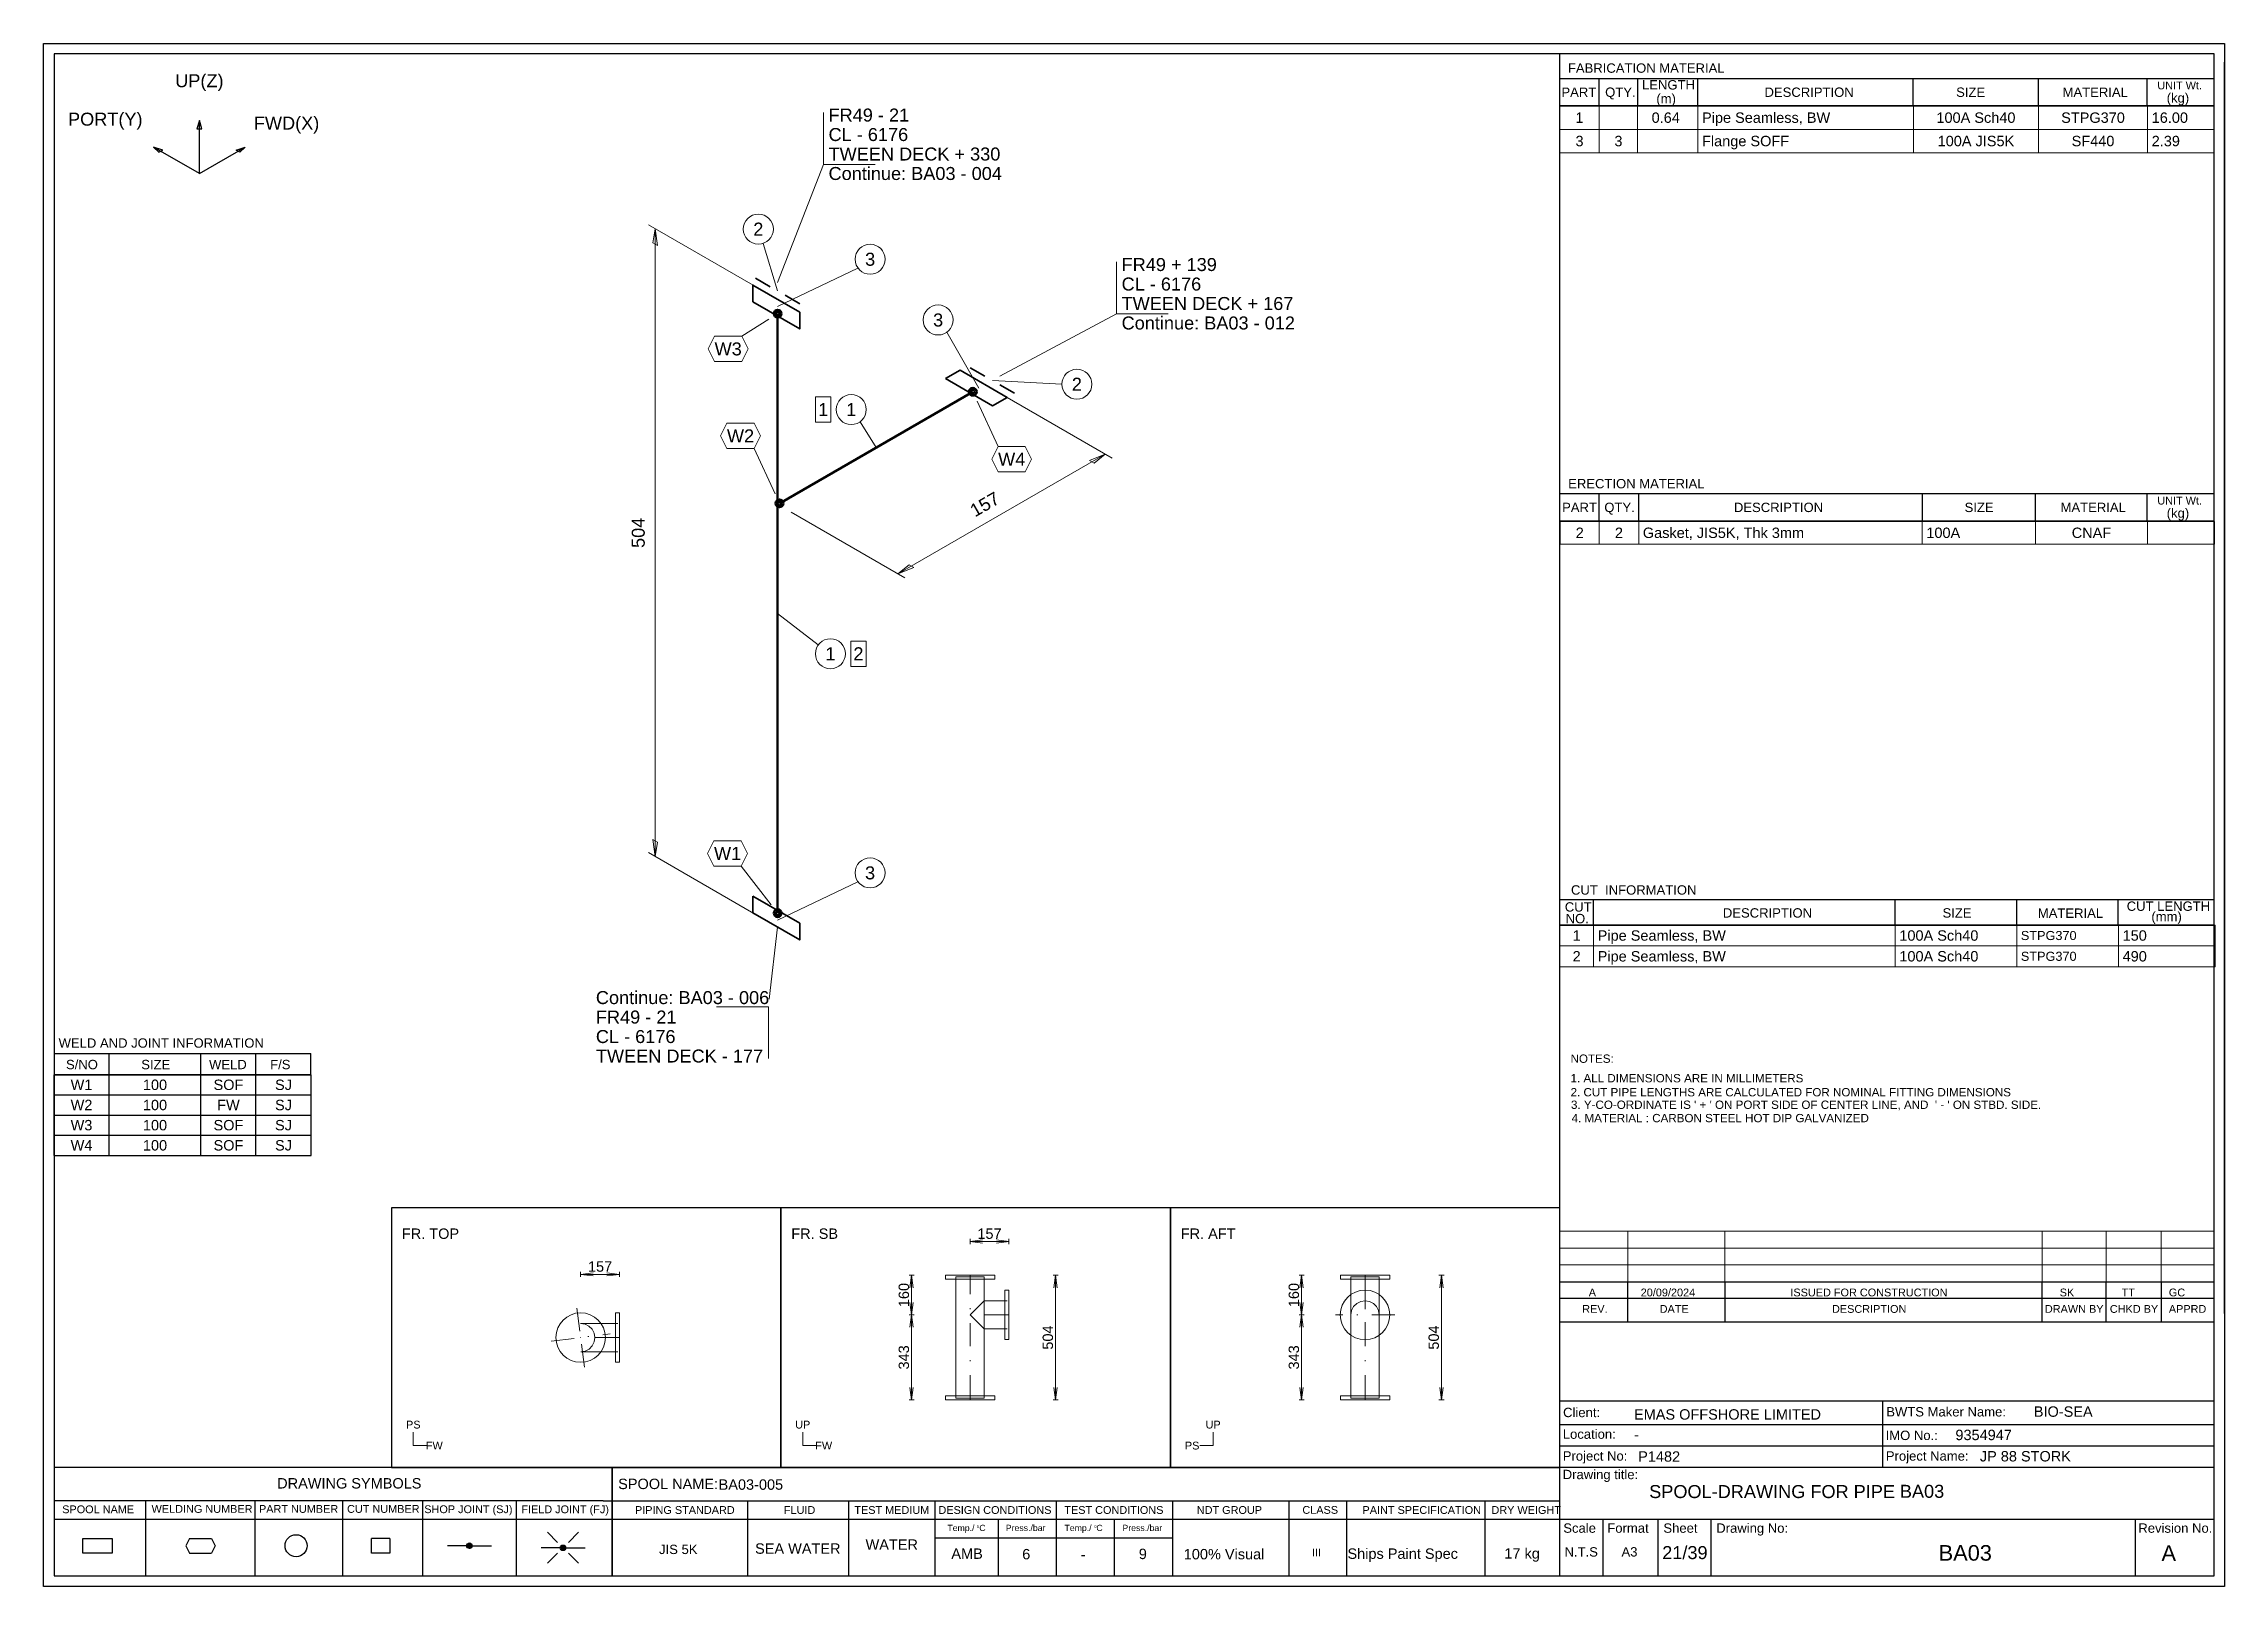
# Model space of a CAD drawing. Header units: millimetres. Extents: x 0 to 420, y 0 to 297.
import ezdxf
from ezdxf.enums import TextEntityAlignment as Align

# ---------------------------------------------------------------- set-up
doc = ezdxf.new("R2010")
doc.units = ezdxf.units.MM
doc.linetypes.add('DOTTED_DASHED5', pattern=[9.9999, 4.4444, -2.66664, 0.22222, -2.66664])
doc.linetypes.add('DOTTED_DASHED6', pattern=[10.0001, 4.444489, -2.666693, 0.222224, -2.666693])
for name, color, linetype in [('FramesFromTables', 40, 'Continuous'), ('I_Coordinates', 11, 'Continuous'), ('I_CutNumbers', 10, 'Continuous'), ('I_Dimensions', 4, 'Continuous'), ('I_OtherComponents', 2, 'Continuous'), ('I_PartNumbers', 9, 'Continuous'), ('I_Pipes', 1, 'Continuous'), ('I_Tags', 8, 'Continuous'), ('SymbolsOnDrawingSheet', 1, 'Continuous'), ('TextFromTables', 2, 'Continuous'), ('TextFromTextBoxes', 2, 'Continuous')]:
    doc.layers.add(name, color=color, linetype=linetype)
doc.styles.add('Cadmatic Default Text', font='arial.ttf')

# ---------------------------------------------------------------- blocks, each defined once
blk = doc.blocks.new('BA01726637004_BOM_4')
at = {"layer": 'FramesFromTables', "linetype": 'ByBlock', "lineweight": 18}
for p, q in [((292, 285), (418, 285)), ((292, 276), (292, 285)), ((292, 276), (292, 285)), ((299.6, 276), (299.6, 285)), ((299.6, 276), (299.6, 285)), ((307, 276), (307, 285)), ((307, 276), (307, 285)), ((318.6, 276), (318.6, 285)), ((318.6, 276), (318.6, 285)), ((360.1, 276), (360.1, 285)), ((360.1, 276), (360.1, 285)), ((384.2, 276), (384.2, 285)), ((384.2, 276), (384.2, 285)), ((405.2, 276), (405.2, 285)), ((405.2, 276), (405.2, 285)), ((418, 276), (418, 285)), ((292, 280.5), (418, 280.5)), ((292, 205), (418.1, 205)), ((292, 200.67), (292, 205)), ((292.1, 200.67), (292.1, 205)), ((299.6, 200.67), (299.6, 205)), ((299.6, 200.67), (299.6, 205)), ((307.2, 200.67), (307.2, 205)), ((307.2, 200.67), (307.2, 205)), ((361.8, 200.67), (361.8, 205)), ((361.8, 200.67), (361.8, 205)), ((383.6, 200.67), (383.6, 205)), ((383.6, 200.67), (383.6, 205)), ((405.2, 200.67), (405.2, 205)), ((405.2, 200.67), (405.2, 205)), ((418, 200.67), (418, 205)), ((292, 127.3), (418.2, 127.3)), ((292, 119.3), (292, 127.3)), ((292, 119.3), (292, 127.3)), ((298.5, 119.3), (298.5, 127.3)), ((298.5, 119.3), (298.5, 127.3)), ((356.6, 119.3), (356.6, 127.3)), ((356.6, 119.3), (356.6, 127.3)), ((380, 119.3), (380, 127.3)), ((380, 119.3), (380, 127.3)), ((399.6, 119.3), (399.6, 127.3)), ((399.6, 119.3), (399.6, 127.3)), ((418, 119.3), (418, 127.3)), ((292, 123.3), (418.2, 123.3)), ((292, 68.4), (418, 68.4)), ((292, 58.6), (292, 68.4)), ((292, 58.6), (292, 68.4)), ((305.1, 58.6), (305.1, 68.4)), ((305.1, 58.6), (305.1, 68.4)), ((323.8, 58.6), (323.8, 68.4)), ((323.8, 58.6), (323.8, 68.4)), ((384.9, 58.6), (384.9, 68.4)), ((384.9, 58.6), (384.9, 68.4)), ((397.2, 58.6), (397.2, 68.4)), ((397.2, 58.6), (397.2, 68.4)), ((407.8, 58.6), (407.8, 68.4)), ((407.8, 58.6), (407.8, 68.4)), ((418, 58.6), (418, 68.4)), ((292, 65.13), (418, 65.13)), ((292, 61.87), (418, 61.87))]:
    blk.add_line(p, q, dxfattribs=at)
at = {"layer": 'FramesFromTables', "linetype": 'ByBlock', "lineweight": -3}
for p, q in [((2, 98.5), (51.5, 98.5)), ((2, 82.96), (2, 98.5)), ((2, 82.96), (2, 98.5)), ((12.6, 82.96), (12.6, 98.5)), ((12.6, 82.96), (12.6, 98.5)), ((30.3, 82.96), (30.3, 98.5)), ((30.3, 82.96), (30.3, 98.5)), ((40.9, 82.96), (40.9, 98.5)), ((40.9, 82.96), (40.9, 98.5)), ((51.5, 82.96), (51.5, 98.5)), ((2, 94.62), (51.5, 94.62)), ((2, 90.73), (51.5, 90.73)), ((2, 86.85), (51.5, 86.85))]:
    blk.add_line(p, q, dxfattribs=at)
at = {"layer": 'FramesFromTables', "linetype": 'ByBlock', "lineweight": 18, "flags": 128}
for points in [[(292, 276), (418, 276), (418, 285)], [(292, 200.67), (418.1, 200.67), (418.1, 205)], [(292, 119.3), (418.2, 119.3), (418.2, 127.3)], [(292, 58.6), (418, 58.6), (418, 68.4)]]:
    blk.add_lwpolyline(points, dxfattribs=at)
at = {"layer": 'FramesFromTables', "linetype": 'ByBlock', "lineweight": -3, "flags": 128}
blk.add_lwpolyline([(2, 82.96), (51.5, 82.96), (51.5, 98.5)], dxfattribs=at)
at = {"layer": 'TextFromTables', "linetype": 'ByBlock', "lineweight": 13, "style": 'Cadmatic Default Text'}
for s, p in [('1', (295.8, 282.75)), ('3', (295.8, 278.25))]:
    blk.add_text(s, height=2, dxfattribs=at).set_placement(p, align=Align.MIDDLE_CENTER)
at = {"layer": 'TextFromTables', "linetype": 'ByBlock', "lineweight": 25, "style": 'Cadmatic Default Text'}
for s, p in [('0.64 ', (312.8, 282.75)), ('100A Sch40', (372.15, 282.75)), ('STPG370', (394.7, 282.75)), ('3', (303.3, 278.25)), ('100A JIS5K', (372.15, 278.25)), ('SF440', (394.7, 278.25)), ('2', (295.85, 202.83)), ('2', (303.4, 202.83)), ('CNAF', (394.4, 202.83)), ('1', (295.25, 125.3)), ('2', (295.25, 121.3)), ('W1', (7.3, 96.56)), ('100', (21.45, 96.56)), ('SOF', (35.6, 96.56)), ('SJ', (46.2, 96.56)), ('W2', (7.3, 92.67)), ('100', (21.45, 92.67)), ('FW', (35.6, 92.67)), ('SJ', (46.2, 92.67)), ('W3', (7.3, 88.79)), ('100', (21.45, 88.79)), ('SOF', (35.6, 88.79)), ('SJ', (46.2, 88.79)), ('W4', (7.3, 84.91)), ('100', (21.45, 84.91)), ('SOF', (35.6, 84.91)), ('SJ', (46.2, 84.91))]:
    blk.add_text(s, height=2, dxfattribs=at).set_placement(p, align=Align.MIDDLE_CENTER)
for s, height, p in [('Pipe Seamless, BW ', 2, (319.4, 282.75)), ('16.00', 2, (406, 282.75)), ('Flange SOFF ', 2, (319.4, 278.25)), ('2.39', 2, (406, 278.25)), ('Gasket, JIS5K, Thk 3mm ', 2, (308, 202.83)), ('100A', 2, (362.6, 202.83)), ('Pipe Seamless, BW', 2, (299.3, 125.3)), ('100A Sch40', 2, (357.4, 125.3)), ('STPG370', 1.75, (380.8, 125.3)), ('150', 2, (400.4, 125.3)), ('Pipe Seamless, BW', 2, (299.3, 121.3)), ('100A Sch40', 2, (357.4, 121.3)), ('STPG370', 1.75, (380.8, 121.3)), ('490', 2, (400.4, 121.3))]:
    blk.add_text(s, height=height, dxfattribs=at).set_placement(p, align=Align.MIDDLE_LEFT)
at = {"layer": 'TextFromTextBoxes', "linetype": 'ByBlock', "lineweight": -3, "style": 'Cadmatic Default Text'}
for s, p in [('EMAS OFFSHORE LIMITED', (306.3, 33.1)), ('BIO-SEA', (383.3, 33.65)), ('9354947', (368.2, 29.15)), ('-', (306.3, 29.2)), ('P1482', (307.1, 25)), ('JP 88 STORK', (372.9, 25.05)), ('BA03-005', (130, 19.6))]:
    blk.add_text(s, height=2, dxfattribs=at).set_placement(p, align=Align.MIDDLE_LEFT)
at = {"layer": 'TextFromTextBoxes', "linetype": 'ByBlock', "lineweight": 25, "style": 'Cadmatic Default Text'}
blk.add_text('BA03', height=2.5, dxfattribs=at).set_placement((357.5, 18.3), align=Align.MIDDLE_LEFT)
at = {"layer": 'TextFromTextBoxes', "linetype": 'ByBlock', "lineweight": -3, "style": 'Cadmatic Default Text'}
for s, height, p in [('WATER', 2, (163.35, 8.05)), ('SEA WATER', 2, (145.25, 7.28)), ('AMB', 2, (177.85, 6.3)), ('6', 2, (189.25, 6.2)), ('-', 2, (200.2, 6.15)), ('9', 2, (211.7, 6.25)), ('100% Visual', 2, (227.35, 6.2)), ('Ships Paint Spec', 2, (261.75, 6.3)), ('17 kg', 2, (284.75, 6.35)), ('21/39', 2.5, (316.1, 6.5))]:
    blk.add_text(s, height=height, dxfattribs=at).set_placement(p, align=Align.MIDDLE_CENTER)
at = {"layer": 'TextFromTextBoxes', "linetype": 'ByBlock', "lineweight": 25, "style": 'Cadmatic Default Text'}
blk.add_text('BA03', height=3, dxfattribs=at).set_placement((370.1, 6.45), align=Align.MIDDLE_CENTER)
blk = doc.blocks.new('SEDS_SPOOL_FORMAT_Gol_4')
at = {"layer": 'SymbolsOnDrawingSheet', "linetype": 'ByBlock', "lineweight": -3, "flags": 128}
for points in [[(0, 297), (420, 297), (420, 0), (0, 0), (0, 297)], [(418.01, 295.01), (2, 295.01)], [(2, 295.01), (2, 2)], [(292.02, 50.91), (292.02, 295.01)], [(418.01, 2), (418.01, 295.01)], [(292.02, 290.3), (418.01, 290.3)], [(299.59, 285.01), (299.59, 290.3)], [(307.02, 285.01), (307.02, 290.3)], [(318.61, 285.01), (318.61, 290.3)], [(360.08, 285.01), (360.08, 290.3)], [(384.18, 285.01), (384.18, 290.3)], [(405.15, 285.01), (405.15, 290.3)], [(405.15, 285.01), (405.15, 290.3)], [(420, 52.53), (420, 293.46)], [(420, 52.53), (420, 293.46)], [(292.02, 284.66), (292.02, 288.77)], [(292, 285), (418, 285)], [(292, 253.5), (292, 285)], [(292, 253.5), (292, 285)], [(292.02, 285.01), (418.01, 285.01)], [(418.01, 285.01), (292.02, 285.01)], [(418, 253.5), (418, 285)], [(292.02, 210.38), (418.01, 210.38)], [(299.57, 205.08), (299.57, 210.38)], [(307.21, 205.08), (307.21, 210.38)], [(361.83, 205.03), (361.83, 210.38)], [(383.61, 205.08), (383.61, 210.38)], [(405.15, 205.17), (405.15, 210.38)], [(292.02, 205.08), (292.02, 209.18)], [(292.02, 205.08), (418.01, 205.08)], [(292.02, 186.7), (292.02, 205.08)], [(292.02, 186.7), (292.02, 205.08)], [(418.01, 205.08), (292.02, 205.08)], [(418, 166), (418, 205)], [(292.02, 132.23), (418.01, 132.23)], [(292.02, 127.3), (292.02, 131.41)], [(298.48, 127.3), (298.48, 132.23)], [(356.6, 127.3), (356.6, 132.23)], [(380.01, 127.3), (380.01, 132.23)], [(399.56, 127.3), (399.56, 132.23)], [(292.02, 127.3), (418.01, 127.3)], [(418.01, 127.3), (292.02, 127.3)], [(418, 111.3), (418, 127.3)], [(2, 102.57), (51.49, 102.57)], [(12.6, 98.45), (12.6, 102.57)], [(30.28, 98.45), (30.28, 102.57)], [(40.88, 98.45), (40.88, 102.57)], [(51.49, 98.45), (51.49, 102.57)], [(2, 98.5), (51.5, 98.5)], [(2, 98.5), (51.5, 98.5)], [(51.49, 98.47), (2, 98.47)], [(2, 98.45), (51.49, 98.45)], [(418, 55.4), (418, 68.5)], [(292.02, 52.57), (292.02, 66.5)], [(292.02, 52.57), (292.02, 66.5)], [(292.02, 58.6), (418.01, 58.6)], [(292.02, 55.47), (418.01, 55.47)], [(305.1, 50.91), (305.1, 58.6)], [(323.84, 50.91), (323.84, 58.6)], [(384.91, 50.91), (384.91, 58.6)], [(397.21, 50.91), (397.21, 58.6)], [(407.86, 50.91), (407.86, 58.6)], [(292.02, 50.91), (418.01, 50.91)], [(292.02, 2), (292.02, 50.91)], [(292.02, 35.73), (418.01, 35.73)], [(354.24, 22.93), (354.24, 35.73)], [(292.02, 31.13), (418.01, 31.13)], [(292.02, 27.03), (418.01, 27.03)], [(2, 22.93), (107.74, 22.93)], [(107.74, 22.93), (292.02, 22.93)], [(109.52, 22.93), (109.52, 2)], [(109.52, 2), (109.52, 22.93)], [(292.02, 22.93), (418.01, 22.93)], [(107.74, 16.45), (2, 16.45)], [(2, 12.91), (292.02, 12.91)], [(19.62, 16.45), (19.62, 2)], [(40.69, 16.45), (40.69, 2)], [(57.56, 16.45), (57.56, 2)], [(72.95, 16.45), (72.95, 2)], [(91.02, 16.45), (91.02, 2)], [(107.74, 16.45), (292.02, 16.45)], [(135.58, 16.45), (135.58, 2)], [(155.03, 16.45), (155.03, 2)], [(171.67, 16.45), (171.67, 2)], [(183.82, 12.91), (183.82, 2)], [(195.02, 16.45), (195.02, 2)], [(206.21, 12.91), (206.21, 2)], [(217.4, 16.45), (217.4, 2)], [(239.85, 16.45), (239.85, 2)], [(250.91, 16.34), (250.91, 2)], [(277.59, 16.45), (277.59, 2)], [(292.02, 12.91), (418.01, 12.91)], [(300.39, 2), (300.39, 12.91)], [(310.96, 2), (310.96, 12.91)], [(321.13, 2), (321.13, 12.91)], [(402.9, 2), (402.9, 12.91)], [(13.2, 6.41), (7.55, 6.41), (7.55, 9.23), (13.2, 9.23)], [(13.2, 9.23), (13.2, 6.41)], [(28.12, 9.23), (27.42, 7.82)], [(28.12, 9.23), (32.36, 9.23)], [(32.36, 9.23), (33.07, 7.82)], [(66.68, 9.23), (66.68, 6.41), (63.15, 6.41), (63.15, 9.23)], [(66.68, 9.23), (63.15, 9.23)], [(99, 8.47), (97.06, 10.41)], [(101.09, 8.47), (103.03, 10.41)], [(171.67, 9.37), (217.4, 9.37)], [(171.67, 9.37), (217.4, 9.37)], [(27.42, 7.82), (28.12, 6.41)], [(28.12, 6.41), (32.36, 6.41)], [(33.07, 7.82), (32.36, 6.41)], [(81.48, 7.82), (77.79, 7.82)], [(81.49, 7.78), (82.04, 8.32)], [(81.51, 7.9), (81.93, 8.32)], [(81.52, 7.7), (82.14, 8.32)], [(81.55, 7.62), (82.22, 8.29)], [(81.56, 8.06), (81.76, 8.26)], [(81.57, 7.54), (82.28, 8.25)], [(81.62, 7.48), (82.34, 8.2)], [(81.68, 7.44), (82.4, 8.16)], [(81.74, 7.39), (82.45, 8.1)], [(81.8, 7.35), (82.48, 8.02)], [(81.88, 7.32), (82.5, 7.94)], [(81.98, 7.32), (82.53, 7.86)], [(82.09, 7.32), (82.52, 7.75)], [(82.24, 7.36), (82.47, 7.59)], [(82.54, 7.82), (86.24, 7.82)], [(99.51, 7.42), (95.82, 7.42)], [(99, 6.38), (97.06, 4.44)], [(99.53, 7.47), (99.99, 7.93)], [(99.53, 7.37), (100.1, 7.93)], [(99.56, 7.29), (100.2, 7.93)], [(99.58, 7.62), (99.88, 7.93)], [(99.58, 7.21), (100.27, 7.89)], [(99.61, 7.13), (100.33, 7.84)], [(99.67, 7.08), (100.39, 7.8)], [(99.73, 7.03), (100.45, 7.75)], [(99.79, 6.99), (100.49, 7.69)], [(99.85, 6.94), (100.52, 7.61)], [(99.94, 6.92), (100.54, 7.53)], [(100.04, 6.92), (100.57, 7.45)], [(100.15, 6.92), (100.54, 7.31)], [(100.38, 7.04), (100.49, 7.15)], [(100.57, 7.42), (104.27, 7.42)], [(101.09, 6.38), (103.03, 4.44)], [(2, 2), (418.01, 2)]]:
    blk.add_lwpolyline(points, dxfattribs=at)
at = {"layer": 'SymbolsOnDrawingSheet', "linetype": 'ByBlock', "lineweight": -3}
for centre, radius in [((48.63, 7.82), 2.12), ((82.01, 7.82), 0.53), ((100.04, 7.42), 0.53)]:
    blk.add_circle(centre, radius, dxfattribs=at)
at = {"layer": 'SymbolsOnDrawingSheet', "linetype": 'ByBlock', "lineweight": -3, "style": 'Cadmatic Default Text'}
for s, height, p in [('FABRICATION MATERIAL', 1.8, (293.57, 293.19)), ('LENGTH', 1.8, (307.84, 289.97)), ('PART', 1.8, (292.32, 288.55)), ('QTY.', 1.8, (300.74, 288.55)), ('DESCRIPTION', 1.8, (331.43, 288.55)), ('SIZE', 1.8, (368.34, 288.55)), ('MATERIAL', 1.8, (388.84, 288.55)), ('UNIT Wt.', 1.5, (407.08, 289.7)), (' (kg)', 1.8, (408.19, 287.46)), ('ERECTION MATERIAL', 1.8, (293.62, 213.19)), ('PART', 1.8, (292.45, 208.62)), ('QTY.', 1.8, (300.58, 208.62)), ('DESCRIPTION', 1.8, (325.54, 208.62)), ('SIZE', 1.8, (369.97, 208.62)), ('MATERIAL', 1.8, (388.45, 208.62)), ('UNIT Wt.', 1.5, (407.08, 209.77)), (' (kg)', 1.8, (408.19, 207.53)), ('CUT  INFORMATION', 1.8, (294.16, 134.97)), ('CUT ', 1.8, (292.97, 131.7)), ('DESCRIPTION', 1.8, (323.41, 130.55)), ('SIZE', 1.8, (365.72, 130.55)), ('MATERIAL', 1.8, (384.07, 130.5)), ('CUT LENGTH', 1.8, (401.19, 131.85)), ('NO.', 1.8, (293.13, 129.46)), ('(mm)', 1.8, (405.94, 129.85)), ('WELD AND JOINT INFORMATION', 1.8, (2.89, 105.5)), ('S/NO', 1.8, (4.31, 101.36)), ('SIZE', 1.8, (18.81, 101.36)), ('WELD', 1.8, (31.86, 101.36)), ('F/S', 1.8, (43.63, 101.36)), ('SPOOL-DRAWING FOR PIPE', 2.5, (309.22, 19.5))]:
    blk.add_text(s, height=height, dxfattribs=at).set_placement(p, align=Align.TOP_LEFT)
for s, height, p in [('(m)', 1.8, (310.6, 285.51)), ('Client:', 1.8, (292.64, 32.58)), ('BWTS Maker Name:', 1.8, (354.88, 32.71)), ('Location:', 1.8, (292.58, 28.41)), ('IMO No.:', 1.8, (354.76, 28.17)), ('Project No:', 1.8, (292.58, 24.2)), ('Project Name:', 1.8, (354.8, 24.2)), ('Drawing title:', 1.8, (292.57, 20.64)), ('DRAWING SYMBOLS', 2, (44.98, 18.84)), ('Temp./  C   ', 1.2, (174.06, 10.65)), ('0', 0.53, (179.71, 11.25)), ('Press./bar', 1.2, (185.31, 10.65)), ('Temp./  C   ', 1.2, (196.61, 10.65)), ('0', 0.53, (202.37, 11.25)), ('Press./bar', 1.2, (207.78, 10.65)), ('Scale', 1.8, (292.68, 10.32)), ('Format', 1.8, (301.16, 10.32)), ('Sheet', 1.8, (311.96, 10.32)), ('Drawing No:', 1.8, (322.14, 10.32)), ('Revision No.', 1.8, (403.43, 10.32)), ('N.T.S', 1.8, (292.92, 5.74)), ('A3', 1.8, (303.89, 5.74))]:
    blk.add_text(s, height=height, dxfattribs=at).set_placement(p)
for s, height, p in [('NOTES:', 1.6, (294.08, 101.59)), ('1. ALL DIMENSIONS ARE IN MILLIMETERS', 1.6, (294.08, 97.83)), ('2. CUT PIPE LENGTHS ARE CALCULATED FOR NOMINAL FITTING DIMENSIONS', 1.6, (294.08, 95.13)), ("3. Y-CO-ORDINATE IS ' + ' ON PORT SIDE OF CENTER LINE, AND  ' - ' ON STBD. SIDE.", 1.6, (294.16, 92.72)), ('4. MATERIAL : CARBON STEEL HOT DIP GALVANIZED', 1.6, (294.28, 90.15)), ('A', 1.5, (297.58, 56.58)), ('20/09/2024', 1.5, (307.59, 56.58)), ('ISSUED FOR CONSTRUCTION', 1.5, (336.41, 56.58)), ('SK', 1.5, (388.28, 56.58)), ('TT', 1.5, (400.21, 56.58)), ('GC', 1.5, (409.3, 56.58)), ('REV.', 1.5, (296.32, 53.41)), ('DATE', 1.5, (311.24, 53.41)), ('DESCRIPTION', 1.5, (344.43, 53.41)), ('DRAWN BY', 1.5, (385.43, 53.41)), ('CHKD BY', 1.5, (397.94, 53.41)), ('APPRD', 1.5, (409.3, 53.41)), ('SPOOL NAME:', 2, (110.65, 19.73)), ('SPOOL NAME', 1.5, (3.58, 14.83)), ('WELDING NUMBER', 1.5, (20.79, 14.91)), ('PART NUMBER', 1.5, (41.48, 14.91)), ('CUT NUMBER', 1.5, (58.44, 14.91)), ('SHOP JOINT (SJ)', 1.5, (73.31, 14.85)), ('FIELD JOINT (FJ)', 1.5, (92, 14.83)), ('PIPING STANDARD', 1.5, (113.89, 14.7)), ('FLUID', 1.5, (142.57, 14.7)), ('TEST MEDIUM', 1.5, (156.14, 14.7)), ('DESIGN CONDITIONS', 1.5, (172.34, 14.7)), ('TEST CONDITIONS', 1.5, (196.58, 14.7)), ('NDT GROUP', 1.5, (222.09, 14.7)), ('CLASS', 1.5, (242.43, 14.72)), ('PAINT SPECIFICATION', 1.5, (254.01, 14.7)), ('DRY WEIGHT', 1.5, (278.84, 14.7)), ('JIS 5K', 1.8, (118.53, 7.12)), ('III', 1.5, (244.26, 6.51)), ('A', 3, (407.89, 6.4))]:
    blk.add_text(s, height=height, dxfattribs=at).set_placement(p, align=Align.MIDDLE_LEFT)
blk = doc.blocks.new('BA01726637004_PRT_30_3')
at = {"layer": 'I_OtherComponents', "linetype": 'ByBlock', "lineweight": 35}
for p, q in [((87.96, 226.9), (85.13, 228.53)), ((93.61, 223.63), (90.79, 225.26))]:
    blk.add_line(p, q, dxfattribs=at)
blk = doc.blocks.new('BA01726637004_PRT_31_3')
at = {"layer": 'I_OtherComponents', "linetype": 'ByBlock', "lineweight": 35, "flags": 128}
blk.add_lwpolyline([(84.56, 224.01), (84.56, 227.22), (93.61, 222), (93.61, 218.78), (84.56, 224.01)], dxfattribs=at)
at = {"layer": 'I_OtherComponents', "linetype": 'ByBlock', "lineweight": 50}
for radius in [0.75, 0.375]:
    blk.add_circle((89.37, 221.72), radius, dxfattribs=at)
blk = doc.blocks.new('BA01726637004_PRT_32_3')
at = {"layer": 'I_Pipes', "linetype": 'ByBlock', "lineweight": 50}
blk.add_line((89.37, 221.72), (89.37, 106.31), dxfattribs=at)
blk = doc.blocks.new('BA01726637004_PRT_36_3')
at = {"layer": 'I_OtherComponents', "linetype": 'ByBlock', "lineweight": 35, "flags": 128}
blk.add_lwpolyline([(84.56, 109.58), (84.56, 106.36), (93.61, 101.14), (93.61, 104.35), (84.56, 109.58)], dxfattribs=at)
at = {"layer": 'I_OtherComponents', "linetype": 'ByBlock', "lineweight": 50}
for radius in [0.75, 0.375]:
    blk.add_circle((89.37, 106.31), radius, dxfattribs=at)
blk = doc.blocks.new('BA01726637004_PRT_99_3')
at = {"layer": 'I_OtherComponents', "linetype": 'ByBlock', "lineweight": 35}
for p, q in [((129.3, 209.67), (126.47, 211.31)), ((134.96, 206.41), (132.13, 208.04))]:
    blk.add_line(p, q, dxfattribs=at)
blk = doc.blocks.new('BA01726637004_PRT_100_3')
at = {"layer": 'I_OtherComponents', "linetype": 'ByBlock', "lineweight": 35, "flags": 128}
blk.add_lwpolyline([(121.71, 209.21), (124.49, 210.82), (133.55, 205.59), (130.76, 203.98), (121.71, 209.21)], dxfattribs=at)
at = {"layer": 'I_OtherComponents', "linetype": 'ByBlock', "lineweight": 50}
for radius in [0.75, 0.375]:
    blk.add_circle((126.95, 206.68), radius, dxfattribs=at)
blk = doc.blocks.new('BA01726637004_PRT_101_3')
at = {"layer": 'I_Pipes', "linetype": 'ByBlock', "lineweight": 50}
blk.add_line((126.95, 206.68), (89.72, 185.19), dxfattribs=at)
blk = doc.blocks.new('BA01726637004_DIM_0_3')
at = {"layer": 'I_Dimensions', "linetype": 'ByBlock', "lineweight": 0}
for p, q in [((64.47, 238.82), (86.77, 225.95)), ((65.77, 117.21), (65.77, 238.07)), ((86.77, 105.09), (64.47, 117.96))]:
    blk.add_line(p, q, dxfattribs=at)
at = {"layer": 'I_Dimensions', "linetype": 'ByBlock', "lineweight": 0, "flags": 128}
for points in [[(65.77, 238.07), (66.21, 234.82), (65.34, 235.32), (65.77, 238.07)], [(65.77, 117.21), (66.2, 119.96), (65.34, 120.46), (65.77, 117.21)]]:
    blk.add_lwpolyline(points, dxfattribs=at)
at = {"layer": 'I_Dimensions', "linetype": 'ByBlock', "lineweight": 0, "style": 'Cadmatic Default Text'}
blk.add_text('504', height=2.5, rotation=90, dxfattribs=at).set_placement((62.52, 179.52), align=Align.MIDDLE_CENTER)
blk = doc.blocks.new('BA01726637004_DIM_1_3')
at = {"layer": 'I_Dimensions', "linetype": 'ByBlock', "lineweight": 0}
for p, q in [((153.77, 193.92), (131.9, 206.54)), ((112.54, 171.61), (152.47, 194.67)), ((91.97, 183.49), (113.84, 170.86))]:
    blk.add_line(p, q, dxfattribs=at)
at = {"layer": 'I_Dimensions', "linetype": 'ByBlock', "lineweight": 0, "flags": 128}
for points in [[(152.47, 194.67), (150.3, 192.92), (149.44, 193.42), (152.47, 194.67)], [(112.54, 171.61), (115.57, 172.86), (114.7, 173.36), (112.54, 171.61)]]:
    blk.add_lwpolyline(points, dxfattribs=at)
at = {"layer": 'I_Dimensions', "linetype": 'ByBlock', "lineweight": 0, "style": 'Cadmatic Default Text'}
blk.add_text('157', height=2.5, rotation=30, dxfattribs=at).set_placement((129.26, 185.01), align=Align.MIDDLE_CENTER)
blk = doc.blocks.new('BA01726637004_CRD_0_3')
at = {"layer": 'I_Coordinates', "linetype": 'ByBlock', "lineweight": 0}
blk.add_line((87.75, 89.76), (89.37, 103.59), dxfattribs=at)
at = {"layer": 'I_Coordinates', "linetype": 'ByBlock', "lineweight": 0, "flags": 128}
blk.add_lwpolyline([(87.58, 78.3), (87.58, 88.3), (77.58, 88.3)], dxfattribs=at)
at = {"layer": 'I_Coordinates', "linetype": 'ByBlock', "lineweight": 0, "style": 'Cadmatic Default Text'}
for s, p in [('Continue: BA03 - 006', (54.36, 91.3)), ('FR49 - 21', (54.36, 87.55)), ('TWEEN DECK - 177', (54.36, 80.05)), ('CL - 6176', (54.36, 83.8))]:
    blk.add_text(s, height=2.5, dxfattribs=at).set_placement(p, align=Align.TOP_LEFT)
blk = doc.blocks.new('BA01726637004_CRD_1_3')
at = {"layer": 'I_Coordinates', "linetype": 'ByBlock', "lineweight": 0}
blk.add_line((154.61, 221.67), (132.13, 209.67), dxfattribs=at)
at = {"layer": 'I_Coordinates', "linetype": 'ByBlock', "lineweight": 0, "flags": 128}
blk.add_lwpolyline([(154.61, 231.67), (154.61, 221.67), (164.61, 221.67)], dxfattribs=at)
at = {"layer": 'I_Coordinates', "linetype": 'ByBlock', "lineweight": 0, "style": 'Cadmatic Default Text'}
for s, p in [('FR49 + 139', (155.61, 229.92)), ('CL - 6176', (155.61, 226.17)), ('TWEEN DECK + 167', (155.61, 222.42)), ('Continue: BA03 - 012', (155.61, 218.67))]:
    blk.add_text(s, height=2.5, dxfattribs=at).set_placement(p)
blk = doc.blocks.new('BA01726637004_CRD_2_3')
at = {"layer": 'I_Coordinates', "linetype": 'ByBlock', "lineweight": 0}
blk.add_line((98.17, 250.45), (89.37, 227.71), dxfattribs=at)
at = {"layer": 'I_Coordinates', "linetype": 'ByBlock', "lineweight": 0, "flags": 128}
blk.add_lwpolyline([(98.17, 260.45), (98.17, 250.45), (108.17, 250.45)], dxfattribs=at)
at = {"layer": 'I_Coordinates', "linetype": 'ByBlock', "lineweight": 0, "style": 'Cadmatic Default Text'}
for s, p in [('FR49 - 21', (99.17, 258.7)), ('CL - 6176', (99.17, 254.95)), ('TWEEN DECK + 330', (99.17, 251.2)), ('Continue: BA03 - 004', (99.17, 247.45))]:
    blk.add_text(s, height=2.5, dxfattribs=at).set_placement(p)
blk = doc.blocks.new('BA01726637004_PTN_0_3')
at = {"layer": 'I_PartNumbers', "linetype": 'ByBlock', "lineweight": 0}
blk.add_line((104.84, 230.49), (89.37, 223.08), dxfattribs=at)
blk.add_circle((107.18, 232.19), 2.89, dxfattribs=at)
at = {"layer": 'I_PartNumbers', "linetype": 'ByBlock', "lineweight": 0, "style": 'Cadmatic Default Text'}
blk.add_text('3', height=2.5, dxfattribs=at).set_placement((107.18, 232.19), align=Align.MIDDLE_CENTER)
blk = doc.blocks.new('BA01726637004_PTN_1_3')
at = {"layer": 'I_PartNumbers', "linetype": 'ByBlock', "lineweight": 0}
blk.add_line((104.83, 112.36), (89.37, 104.95), dxfattribs=at)
blk.add_circle((107.17, 114.06), 2.89, dxfattribs=at)
at = {"layer": 'I_PartNumbers', "linetype": 'ByBlock', "lineweight": 0, "style": 'Cadmatic Default Text'}
blk.add_text('3', height=2.5, dxfattribs=at).set_placement((107.17, 114.06), align=Align.MIDDLE_CENTER)
blk = doc.blocks.new('BA01726637004_PTN_2_3')
at = {"layer": 'I_PartNumbers', "linetype": 'ByBlock', "lineweight": 0}
blk.add_line((86.55, 235.24), (89.37, 226.08), dxfattribs=at)
blk.add_circle((85.65, 237.99), 2.89, dxfattribs=at)
at = {"layer": 'I_PartNumbers', "linetype": 'ByBlock', "lineweight": 0, "style": 'Cadmatic Default Text'}
blk.add_text('2', height=2.5, dxfattribs=at).set_placement((85.65, 237.99), align=Align.MIDDLE_CENTER)
blk = doc.blocks.new('BA01726637004_PTN_3_3')
at = {"layer": 'I_PartNumbers', "linetype": 'ByBlock', "lineweight": 0}
blk.add_line((105.25, 200.91), (108.33, 195.93), dxfattribs=at)
blk.add_circle((103.55, 203.25), 2.89, dxfattribs=at)
at = {"layer": 'I_PartNumbers', "linetype": 'ByBlock', "lineweight": 0, "style": 'Cadmatic Default Text'}
blk.add_text('1', height=2.5, dxfattribs=at).set_placement((103.55, 203.25), align=Align.MIDDLE_CENTER)
blk = doc.blocks.new('BA01726637004_PTN_4_3')
at = {"layer": 'I_PartNumbers', "linetype": 'ByBlock', "lineweight": 0}
blk.add_line((121.98, 218.16), (128.12, 207.36), dxfattribs=at)
blk.add_circle((120.28, 220.5), 2.89, dxfattribs=at)
at = {"layer": 'I_PartNumbers', "linetype": 'ByBlock', "lineweight": 0, "style": 'Cadmatic Default Text'}
blk.add_text('3', height=2.5, dxfattribs=at).set_placement((120.28, 220.5), align=Align.MIDDLE_CENTER)
blk = doc.blocks.new('BA01726637004_PTN_5_3')
at = {"layer": 'I_PartNumbers', "linetype": 'ByBlock', "lineweight": 0}
blk.add_line((144.1, 208.14), (130.72, 208.86), dxfattribs=at)
blk.add_circle((147, 208.14), 2.89, dxfattribs=at)
at = {"layer": 'I_PartNumbers', "linetype": 'ByBlock', "lineweight": 0, "style": 'Cadmatic Default Text'}
blk.add_text('2', height=2.5, dxfattribs=at).set_placement((147, 208.14), align=Align.MIDDLE_CENTER)
blk = doc.blocks.new('BA01726637004_PTN_6_3')
at = {"layer": 'I_PartNumbers', "linetype": 'ByBlock', "lineweight": 0}
blk.add_line((97.18, 157.94), (89.37, 164.02), dxfattribs=at)
blk.add_circle((99.53, 156.24), 2.89, dxfattribs=at)
at = {"layer": 'I_PartNumbers', "linetype": 'ByBlock', "lineweight": 0, "style": 'Cadmatic Default Text'}
blk.add_text('1', height=2.5, dxfattribs=at).set_placement((99.53, 156.24), align=Align.MIDDLE_CENTER)
blk = doc.blocks.new('BA01726637004_CUT_7_3')
at = {"layer": 'I_CutNumbers', "linetype": 'ByBlock', "lineweight": 0, "flags": 128}
blk.add_lwpolyline([(99.62, 200.81), (99.62, 205.7), (96.68, 205.7), (96.68, 200.81), (99.62, 200.81)], dxfattribs=at)
at = {"layer": 'I_CutNumbers', "linetype": 'ByBlock', "lineweight": 0, "style": 'Cadmatic Default Text'}
blk.add_text('1', height=2.5, dxfattribs=at).set_placement((98.15, 203.25), align=Align.MIDDLE_CENTER)
blk = doc.blocks.new('BA01726637004_CUT_8_3')
at = {"layer": 'I_CutNumbers', "linetype": 'ByBlock', "lineweight": 0, "flags": 128}
blk.add_lwpolyline([(106.4, 153.79), (106.4, 158.69), (103.46, 158.69), (103.46, 153.79), (106.4, 153.79)], dxfattribs=at)
at = {"layer": 'I_CutNumbers', "linetype": 'ByBlock', "lineweight": 0, "style": 'Cadmatic Default Text'}
blk.add_text('2', height=2.5, dxfattribs=at).set_placement((104.93, 156.24), align=Align.MIDDLE_CENTER)
blk = doc.blocks.new('Pi_Weld_0')
at = {"layer": 'I_Tags', "linetype": 'ByBlock', "lineweight": 0, "flags": 128}
for points in [[(-2.62, 2.45), (-3.84, 0)], [(-3.84, 0), (-2.62, -2.45)], [(2.62, 2.45), (-2.62, 2.45)], [(3.84, 0), (2.62, 2.45)], [(2.62, -2.45), (3.84, 0)], [(-2.62, -2.45), (2.62, -2.45)], [(2.62, -2.45), (8.42, -9.91)]]:
    blk.add_lwpolyline(points, dxfattribs=at)
at = {"layer": 'I_Tags', "linetype": 'ByBlock', "lineweight": 0, "style": 'Cadmatic Default Text'}
blk.add_text('W1', height=2.5, dxfattribs=at).set_placement((0, 0), align=Align.MIDDLE_CENTER)
blk = doc.blocks.new('Pi_Weld_1')
at = {"layer": 'I_Tags', "linetype": 'ByBlock', "lineweight": 0, "flags": 128}
for points in [[(-2.62, 2.45), (-3.84, 0)], [(-3.84, 0), (-2.62, -2.45)], [(2.62, 2.45), (-2.62, 2.45)], [(3.84, 0), (2.62, 2.45)], [(2.62, -2.45), (3.84, 0)], [(-2.62, -2.45), (2.62, -2.45)], [(2.62, -2.45), (6.66, -11.18)]]:
    blk.add_lwpolyline(points, dxfattribs=at)
at = {"layer": 'I_Tags', "linetype": 'ByBlock', "lineweight": 0, "style": 'Cadmatic Default Text'}
blk.add_text('W2', height=2.5, dxfattribs=at).set_placement((0, 0), align=Align.MIDDLE_CENTER)
blk = doc.blocks.new('Pi_Weld_2')
at = {"layer": 'I_Tags', "linetype": 'ByBlock', "lineweight": 0, "flags": 128}
for points in [[(-2.62, 2.45), (-6.66, 11.18)], [(-2.62, 2.45), (-3.84, 0)], [(-3.84, 0), (-2.62, -2.45)], [(2.62, 2.45), (-2.62, 2.45)], [(3.84, 0), (2.62, 2.45)], [(2.62, -2.45), (3.84, 0)], [(-2.62, -2.45), (2.62, -2.45)]]:
    blk.add_lwpolyline(points, dxfattribs=at)
at = {"layer": 'I_Tags', "linetype": 'ByBlock', "lineweight": 0, "style": 'Cadmatic Default Text'}
blk.add_text('W4', height=2.5, dxfattribs=at).set_placement((0, 0), align=Align.MIDDLE_CENTER)
blk = doc.blocks.new('Pi_Weld_3')
at = {"layer": 'I_Tags', "linetype": 'ByBlock', "lineweight": 0, "flags": 128}
for points in [[(2.62, 2.45), (7.84, 5.73)], [(-2.62, 2.45), (-3.84, 0)], [(-3.84, 0), (-2.62, -2.45)], [(2.62, 2.45), (-2.62, 2.45)], [(3.84, 0), (2.62, 2.45)], [(2.62, -2.45), (3.84, 0)], [(-2.62, -2.45), (2.62, -2.45)]]:
    blk.add_lwpolyline(points, dxfattribs=at)
at = {"layer": 'I_Tags', "linetype": 'ByBlock', "lineweight": 0, "style": 'Cadmatic Default Text'}
blk.add_text('W3', height=2.5, dxfattribs=at).set_placement((0, 0), align=Align.MIDDLE_CENTER)

msp = doc.modelspace()

# ---------------------------------------------------------------- linework, layer by layer
at = {"linetype": 'ByBlock', "lineweight": 13, "flags": 128}
for points in [[(178.43, 65.9), (178.43, 66.9)], [(178.43, 66.4), (180.83, 66.08), (178.43, 66.4), (180.83, 66.71), (178.43, 66.4)], [(178.43, 66.4), (185.9, 66.4)], [(185.9, 66.4), (183.5, 66.71), (185.9, 66.4), (183.5, 66.08), (185.9, 66.4)], [(185.9, 65.9), (185.9, 66.9)], [(103.43, 59.57), (103.43, 60.57)], [(103.43, 60.07), (105.83, 59.76), (103.43, 60.07), (105.83, 60.39), (103.43, 60.07)], [(103.43, 60.07), (110.9, 60.07)], [(110.9, 60.07), (108.5, 60.39), (110.9, 60.07), (108.5, 59.76), (110.9, 60.07)], [(110.9, 59.57), (110.9, 60.57)], [(167.67, 59.9), (166.67, 59.9)], [(167.17, 59.9), (166.85, 57.5), (167.17, 59.9), (167.48, 57.5), (167.17, 59.9)], [(167.17, 52.27), (167.17, 59.9)], [(194.4, 59.9), (195.4, 59.9)], [(194.9, 59.9), (194.59, 57.5), (194.9, 59.9), (195.22, 57.5), (194.9, 59.9)], [(194.9, 35.9), (194.9, 59.9)], [(242.78, 59.9), (241.78, 59.9)], [(242.28, 59.9), (241.97, 57.5), (242.28, 59.9), (242.6, 57.5), (242.28, 59.9)], [(242.28, 52.27), (242.28, 59.9)], [(268.72, 59.9), (269.72, 59.9)], [(269.22, 59.9), (268.91, 57.5), (269.22, 59.9), (269.54, 57.5), (269.22, 59.9)], [(269.22, 35.9), (269.22, 59.9)], [(167.17, 52.27), (167.48, 54.67), (167.17, 52.27), (166.85, 54.67), (167.17, 52.27)], [(242.28, 52.27), (242.6, 54.67), (242.28, 52.27), (241.97, 54.67), (242.28, 52.27)], [(167.67, 52.27), (166.67, 52.27)], [(167.17, 52.27), (166.85, 49.87), (167.17, 52.27), (167.48, 49.87), (167.17, 52.27)], [(167.17, 35.9), (167.17, 52.27)], [(242.78, 52.27), (241.78, 52.27)], [(242.28, 52.27), (241.97, 49.87), (242.28, 52.27), (242.6, 49.87), (242.28, 52.27)], [(242.28, 35.9), (242.28, 52.27)], [(167.17, 35.9), (167.48, 38.3), (167.17, 35.9), (166.85, 38.3), (167.17, 35.9)], [(194.9, 35.9), (195.22, 38.3), (194.9, 35.9), (194.59, 38.3), (194.9, 35.9)], [(242.28, 35.9), (242.6, 38.3), (242.28, 35.9), (241.97, 38.3), (242.28, 35.9)], [(269.22, 35.9), (269.54, 38.3), (269.22, 35.9), (268.91, 38.3), (269.22, 35.9)], [(167.67, 35.9), (166.67, 35.9)], [(194.4, 35.9), (195.4, 35.9)], [(242.78, 35.9), (241.78, 35.9)], [(268.72, 35.9), (269.72, 35.9)]]:
    msp.add_lwpolyline(points, dxfattribs=at)
at = {"linetype": 'DOTTED_DASHED6', "lineweight": 13, "flags": 128}
for points in [[(178.43, 59.13), (178.43, 59.9)], [(178.43, 36.23), (178.43, 59.56)], [(254.5, 59.13), (254.5, 59.9)], [(254.5, 36.23), (254.5, 59.56)], [(254.5, 57.99), (254.5, 46.55)], [(102.72, 53.57), (104.14, 42.22)], [(104.14, 42.22), (102.72, 53.57)], [(185.57, 52.27), (178.43, 52.27)], [(260.22, 52.27), (248.78, 52.27)], [(97.76, 47.19), (109.11, 48.61)], [(97.76, 47.19), (109.11, 48.61)], [(110.57, 47.9), (103.43, 47.9)], [(110.9, 47.9), (110.14, 47.9)], [(178.43, 35.9), (178.43, 36.66)], [(254.5, 35.9), (254.5, 36.66)]]:
    msp.add_lwpolyline(points, dxfattribs=at)
at = {"linetype": 'DOTTED_DASHED5', "lineweight": 13, "flags": 128}
msp.add_lwpolyline([(185.9, 52.27), (185.14, 52.27)], dxfattribs=at)
at = {"layer": 'I_Pipes', "linetype": 'ByBlock', "lineweight": 50}
for radius in [0.75, 0.375]:
    msp.add_circle((141.72, 208.49), radius, dxfattribs=at)
at = {"layer": 'SymbolsOnDrawingSheet', "linetype": 'ByBlock', "lineweight": 25, "flags": 128}
for points in [[(30.5, 280.57), (30, 282.21), (29.5, 280.57), (30.5, 280.57)], [(30, 272), (30, 282.21)], [(30, 272), (21.16, 277.1)], [(22.93, 276.49), (21.16, 277.1), (22.22, 276.08), (22.93, 276.49)], [(30, 272), (38.84, 277.1)], [(37.07, 276.49), (38.84, 277.1), (37.78, 276.08), (37.07, 276.49)], [(67, 22.9), (142, 22.9), (142, 72.9), (67, 72.9), (67, 22.9)], [(142, 22.9), (217, 22.9), (217, 72.9), (142, 72.9), (142, 22.9)], [(217, 22.9), (292, 22.9), (292, 72.9), (217, 72.9), (217, 22.9)]]:
    msp.add_lwpolyline(points, dxfattribs=at)
at = {"layer": 'SymbolsOnDrawingSheet', "linetype": 'ByBlock', "lineweight": 18, "flags": 128}
for points in [[(183.2, 59.9), (183.2, 59.13), (173.67, 59.13), (173.67, 59.9), (183.2, 59.9)], [(181.16, 59.56), (181.16, 36.23), (175.71, 36.23), (175.71, 59.56), (181.16, 59.56)], [(259.27, 59.9), (259.27, 59.13), (249.74, 59.13), (249.74, 59.9), (259.27, 59.9)], [(257.23, 59.56), (257.23, 36.23), (251.78, 36.23), (251.78, 59.56), (257.23, 59.56)], [(181.02, 54.86), (180.64, 54.47)], [(185.56, 54.99), (181.16, 54.99), (181.02, 54.86)], [(185.9, 47.5), (185.14, 47.5), (185.14, 57.04), (185.9, 57.04), (185.9, 47.5)], [(253.66, 54.86), (252.9, 54.47), (253.66, 54.86)], [(254.5, 54.99), (253.66, 54.86), (254.5, 54.99)], [(255.35, 54.86), (254.5, 54.99), (255.35, 54.86)], [(256.11, 54.47), (255.35, 54.86), (256.11, 54.47)], [(110.56, 50.62), (103.43, 50.62), (104.28, 50.49)], [(104.28, 50.49), (103.43, 50.62)], [(104.28, 50.49), (105.03, 50.1)], [(105.03, 50.1), (104.28, 50.49)], [(110.9, 43.13), (110.14, 43.13), (110.14, 52.66), (110.9, 52.66), (110.9, 43.13)], [(179.27, 53.11), (178.46, 52.27)], [(178.46, 52.27), (179.27, 51.43)], [(180.04, 53.87), (179.27, 53.11)], [(179.27, 51.43), (180.04, 50.67)], [(180.64, 54.47), (180.04, 53.87)], [(180.04, 50.67), (180.64, 50.07)], [(251.91, 53.11), (251.78, 52.27), (251.91, 53.11)], [(252.3, 53.87), (251.91, 53.11), (252.3, 53.87)], [(252.9, 54.47), (252.3, 53.87), (252.9, 54.47)], [(256.71, 53.87), (256.11, 54.47), (256.71, 53.87)], [(257.1, 53.11), (256.71, 53.87), (257.1, 53.11)], [(257.23, 52.27), (257.1, 53.11), (257.23, 52.27)], [(105.03, 50.1), (105.64, 49.5)], [(105.64, 49.5), (105.03, 50.1)], [(105.64, 46.29), (105.04, 45.69)], [(105.04, 45.69), (105.64, 46.29)], [(105.64, 49.5), (106.02, 48.74)], [(106.02, 48.74), (105.64, 49.5)], [(106.02, 47.05), (105.64, 46.29)], [(105.64, 46.29), (106.02, 47.05)], [(106.02, 48.74), (106.16, 47.9)], [(106.16, 47.9), (106.02, 48.74)], [(106.16, 47.9), (106.02, 47.05)], [(106.02, 47.05), (106.16, 47.9)], [(180.64, 50.07), (181.02, 49.68)], [(181.02, 49.68), (181.16, 49.55), (185.56, 49.55)], [(104.28, 45.3), (103.46, 45.17), (110.56, 45.17)], [(103.46, 45.17), (104.28, 45.3)], [(105.04, 45.69), (104.28, 45.3)], [(104.28, 45.3), (105.04, 45.69)], [(173.67, 35.9), (173.67, 36.66), (183.2, 36.66), (183.2, 35.9), (173.67, 35.9)], [(249.74, 35.9), (249.74, 36.66), (259.27, 36.66), (259.27, 35.9), (249.74, 35.9)], [(71.2, 27.1), (71.2, 29.67)], [(146.2, 27.1), (146.2, 29.67)], [(225.24, 27.1), (225.24, 29.67)], [(71.2, 27.1), (73.78, 27.1)], [(146.2, 27.1), (148.77, 27.1)], [(225.24, 27.1), (222.66, 27.1)]]:
    msp.add_lwpolyline(points, dxfattribs=at)
at = {"layer": 'SymbolsOnDrawingSheet', "linetype": 'ByBlock', "lineweight": 18}
for centre in [(254.5, 52.27), (103.43, 47.9), (103.43, 47.9)]:
    msp.add_circle(centre, 4.77, dxfattribs=at)

# ---------------------------------------------------------------- block references
at = {"layer": 'I_Coordinates', "lineweight": 0}
for name in ['BA01726637004_CRD_2_3', 'BA01726637004_CRD_1_3', 'BA01726637004_CRD_0_3']:
    msp.add_blockref(name, (52, 23.3), dxfattribs=at)
at = {"layer": 'I_CutNumbers', "lineweight": 0}
for name in ['BA01726637004_CUT_7_3', 'BA01726637004_CUT_8_3']:
    msp.add_blockref(name, (52, 23.3), dxfattribs=at)
at = {"layer": 'I_Dimensions', "lineweight": 0}
for name in ['BA01726637004_DIM_0_3', 'BA01726637004_DIM_1_3']:
    msp.add_blockref(name, (52, 23.3), dxfattribs=at)
at = {"layer": 'I_OtherComponents', "lineweight": 35}
for name in ['BA01726637004_PRT_31_3', 'BA01726637004_PRT_30_3', 'BA01726637004_PRT_100_3', 'BA01726637004_PRT_99_3', 'BA01726637004_PRT_36_3']:
    msp.add_blockref(name, (52, 23.3), dxfattribs=at)
at = {"layer": 'I_PartNumbers', "lineweight": 0}
for name in ['BA01726637004_PTN_2_3', 'BA01726637004_PTN_0_3', 'BA01726637004_PTN_4_3', 'BA01726637004_PTN_5_3', 'BA01726637004_PTN_3_3', 'BA01726637004_PTN_6_3', 'BA01726637004_PTN_1_3']:
    msp.add_blockref(name, (52, 23.3), dxfattribs=at)
at = {"layer": 'I_Pipes', "lineweight": 50}
for name in ['BA01726637004_PRT_32_3', 'BA01726637004_PRT_101_3']:
    msp.add_blockref(name, (52, 23.3), dxfattribs=at)
at = {"layer": 'I_Tags'}
for name, p in [('Pi_Weld_3', (131.84, 238.23)), ('Pi_Weld_2', (186.45, 216.99)), ('Pi_Weld_1', (134.22, 221.48)), ('Pi_Weld_0', (131.73, 141.1))]:
    msp.add_blockref(name, p, dxfattribs=at)
at = {"layer": 'SymbolsOnDrawingSheet'}
msp.add_blockref('SEDS_SPOOL_FORMAT_Gol_4', (0, 0), dxfattribs=at)
at = {"layer": 'TextFromTextBoxes', "lineweight": 25}
msp.add_blockref('BA01726637004_BOM_4', (0, 0), dxfattribs=at)

# ---------------------------------------------------------------- texts
at = {"layer": 'SymbolsOnDrawingSheet', "linetype": 'ByBlock', "lineweight": 25, "style": 'Cadmatic Default Text'}
for s, p in [('UP(Z)', (30, 289.86)), ('PORT(Y)', (11.88, 282.46)), ('FWD(X)', (46.79, 281.7))]:
    msp.add_text(s, height=2.5, dxfattribs=at).set_placement(p, align=Align.MIDDLE_CENTER)
for s, p in [('FR. TOP', (69, 68.9)), ('FR. SB', (144, 68.9)), ('FR. AFT', (219, 68.9))]:
    msp.add_text(s, height=2, dxfattribs=at).set_placement(p, align=Align.TOP_LEFT)
at = {"layer": 'SymbolsOnDrawingSheet', "linetype": 'ByBlock', "lineweight": 13, "style": 'Cadmatic Default Text'}
for p in [(182.17, 67.9), (107.17, 61.57)]:
    msp.add_text('157', height=2, dxfattribs=at).set_placement(p, align=Align.MIDDLE_CENTER)
for s, p in [('160', (165.67, 56.08)), ('160', (240.78, 56.08)), ('343', (165.67, 44.08)), ('504', (193.4, 47.9)), ('343', (240.78, 44.08)), ('504', (267.72, 47.9))]:
    msp.add_text(s, height=2, rotation=90, dxfattribs=at).set_placement(p, align=Align.MIDDLE_CENTER)
at = {"layer": 'SymbolsOnDrawingSheet', "linetype": 'ByBlock', "lineweight": 18, "style": 'Cadmatic Default Text'}
for s, p in [('PS', (71.2, 31.14)), ('UP', (146.2, 31.14)), ('UP', (225.24, 31.14)), ('FW', (75.24, 27.1)), ('FW', (150.24, 27.1)), ('PS', (221.2, 27.1))]:
    msp.add_text(s, height=1.5, dxfattribs=at).set_placement(p, align=Align.MIDDLE_CENTER)

doc.saveas('drawing.dxf')
